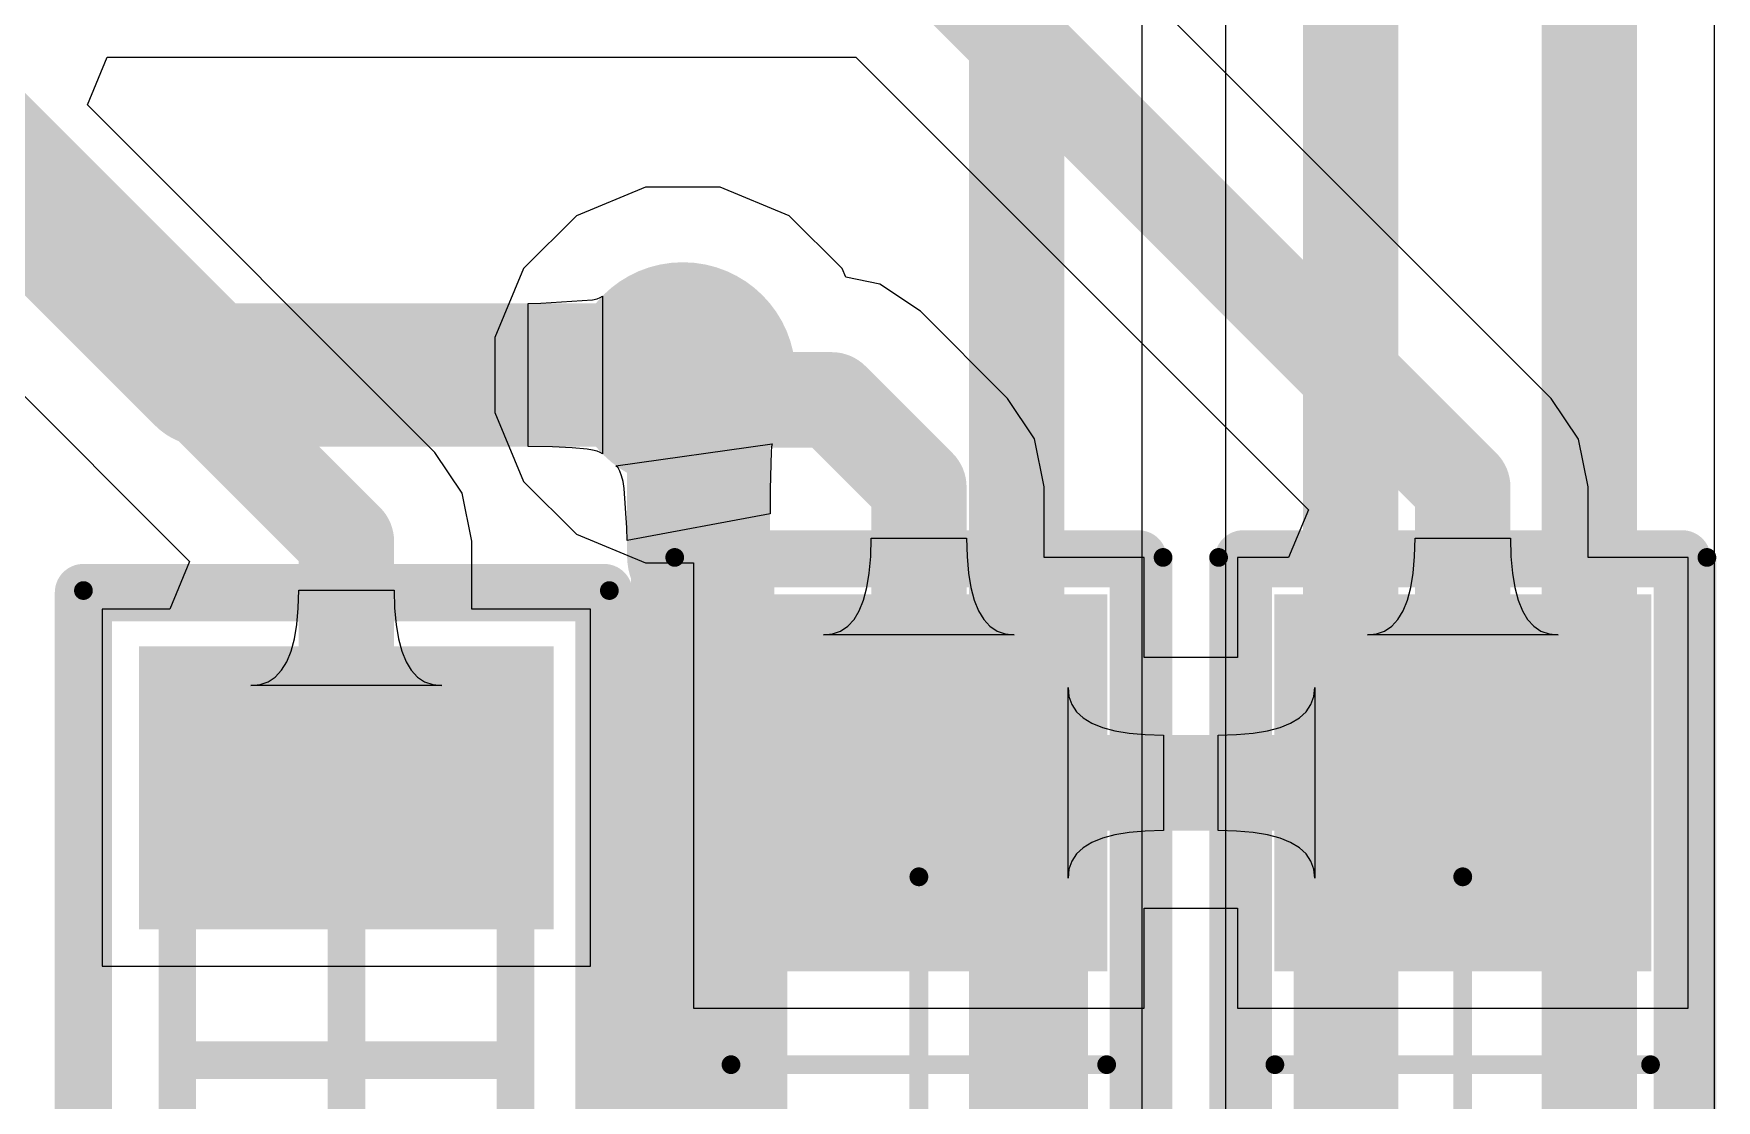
# Model space of a CAD drawing. Header units: inches. Extents: x 1.37 to 4.6, y 1.74 to 5.29.
# Drawn here: x 2.582 to 2.7583, y 4.199 to 4.3108 of the extents above; entities that cross this region are included whole.
import ezdxf

# ---------------------------------------------------------------- set-up
doc = ezdxf.new("R2010")
doc.units = ezdxf.units.IN
doc.header["$MEASUREMENT"] = 0
for name, color, linetype in [('BottomLayer', 5, 'Continuous'), ('Mechanical13', 56, 'Continuous'), ('Mechanical15', 56, 'Continuous'), ('TopLayer', 1, 'Continuous'), ('TopOverlay', 2, 'Continuous'), ('TopPaste', 8, 'Continuous'), ('TopSolder', 216, 'Continuous'), ('ViaHoleLayer', 16, 'Continuous')]:
    doc.layers.add(name, color=color, linetype=linetype)

# ---------------------------------------------------------------- blocks, each defined once
blk = doc.blocks.new('_________0603_36')
at = {"layer": 'TopLayer'}
for points in [[(-0.03937, -0.01772), (-0.03937, 0.01772), (-0.01772, 0.01772), (-0.01772, -0.01772)], [(0.01772, -0.01772), (0.01772, 0.01772), (0.03937, 0.01772), (0.03937, -0.01772)]]:
    blk.add_hatch(color=1, dxfattribs=at).paths.add_polyline_path(points)
at = {"layer": 'TopPaste'}
for points in [[(-0.03937, -0.01772), (-0.03937, 0.01772), (-0.01772, 0.01772), (-0.01772, -0.01772)], [(0.01772, -0.01772), (0.01772, 0.01772), (0.03937, 0.01772), (0.03937, -0.01772)]]:
    blk.add_hatch(color=8, dxfattribs=at).paths.add_polyline_path(points)
at = {"layer": 'TopSolder'}
for points in [[(-0.04337, -0.02172), (-0.04337, 0.02172), (-0.01372, 0.02172), (-0.01372, -0.02172)], [(0.01372, -0.02172), (0.01372, 0.02172), (0.04337, 0.02172), (0.04337, -0.02172)]]:
    blk.add_hatch(color=216, dxfattribs=at).paths.add_polyline_path(points)
at = {"layer": 'Mechanical13', "const_width": 0.00394}
for points in [[(-0.0315, 0.01772), (-0.0315, -0.01772)], [(-0.0315, 0.01772), (0.0315, 0.01772)], [(0.0315, 0.01772), (0.0315, -0.01772)], [(-0.0315, -0.01772), (0.0315, -0.01772)]]:
    blk.add_lwpolyline(points, dxfattribs=at)
at = {"layer": 'Mechanical13', "const_width": 0.00197}
for points in [[(-0.03248, 0.01772, 1), (-0.03051, 0.01772, 1)], [(-0.03248, 0.01772, 1), (-0.03051, 0.01772, 1)], [(0.03051, 0.01772, 1), (0.03248, 0.01772, 1)], [(0.03051, 0.01772, 1), (0.03248, 0.01772, 1)], [(-0.03248, -0.01772, 1), (-0.03051, -0.01772, 1)], [(-0.03248, -0.01772, 1), (-0.03051, -0.01772, 1)], [(0.03051, -0.01772, 1), (0.03248, -0.01772, 1)], [(0.03051, -0.01772, 1), (0.03248, -0.01772, 1)]]:
    blk.add_lwpolyline(points, format="xyb", close=True, dxfattribs=at)
at = {"layer": 'Mechanical15'}
for points, const_width in [([(-0.04921, 0.02756), (-0.04921, -0.02756)], 0.00197), ([(-0.04921, 0.02756), (0.04921, 0.02756)], 0.00197), ([(0.04921, 0.02756), (0.04921, -0.02756)], 0.00197), ([(0, 0.01772), (0, -0.01772)], 0.00394), ([(-0.01772, 0), (0.01772, 0)], 0.00394), ([(-0.04921, -0.02756), (0.04921, -0.02756)], 0.00197)]:
    blk.add_lwpolyline(points, dxfattribs=dict(at, const_width=const_width))
for points, const_width in [([(-0.0497, 0.02756, 1), (-0.04872, 0.02756, 1)], 0.000984), ([(-0.0497, 0.02756, 1), (-0.04872, 0.02756, 1)], 0.000984), ([(0.04872, 0.02756, 1), (0.0497, 0.02756, 1)], 0.000984), ([(0.04872, 0.02756, 1), (0.0497, 0.02756, 1)], 0.000984), ([(-0.00098, 0.01772, 1), (0.00098, 0.01772, 1)], 0.00197), ([(-0.0187, 0, 1), (-0.01673, 0, 1)], 0.00197), ([(0.01673, 0, 1), (0.0187, 0, 1)], 0.00197), ([(-0.00098, -0.01772, 1), (0.00098, -0.01772, 1)], 0.00197), ([(-0.0497, -0.02756, 1), (-0.04872, -0.02756, 1)], 0.000984), ([(-0.0497, -0.02756, 1), (-0.04872, -0.02756, 1)], 0.000984), ([(0.04872, -0.02756, 1), (0.0497, -0.02756, 1)], 0.000984), ([(0.04872, -0.02756, 1), (0.0497, -0.02756, 1)], 0.000984)]:
    blk.add_lwpolyline(points, format="xyb", close=True, dxfattribs=dict(at, const_width=const_width))
at = {"layer": 'TopOverlay', "const_width": 0.006}
for points in [[(-0.04921, 0.02756), (-0.04921, -0.027)], [(-0.04921, 0.02756), (0.049, 0.02756)], [(0.049, 0.02756), (0.049, -0.027)], [(-0.04921, -0.027), (0.049, -0.027)]]:
    blk.add_lwpolyline(points, dxfattribs=at)
at = {"layer": 'TopOverlay', "const_width": 0.003}
for points in [[(-0.05071, 0.02756, 1), (-0.04771, 0.02756, 1)], [(-0.05071, 0.02756, 1), (-0.04771, 0.02756, 1)], [(0.0475, 0.02756, 1), (0.0505, 0.02756, 1)], [(0.0475, 0.02756, 1), (0.0505, 0.02756, 1)], [(-0.05071, -0.027, 1), (-0.04771, -0.027, 1)], [(-0.05071, -0.027, 1), (-0.04771, -0.027, 1)], [(0.0475, -0.027, 1), (0.0505, -0.027, 1)], [(0.0475, -0.027, 1), (0.0505, -0.027, 1)]]:
    blk.add_lwpolyline(points, format="xyb", close=True, dxfattribs=at)
blk = doc.blocks.new('CAP_0603_179')
at = {"layer": 'TopLayer'}
for points in [[(-0.04728, 0.01875), (-0.01578, 0.01875), (-0.01578, -0.01275), (-0.04728, -0.01275)], [(0.01178, 0.01875), (0.04328, 0.01875), (0.04328, -0.01275), (0.01178, -0.01275)]]:
    blk.add_hatch(color=1, dxfattribs=at).paths.add_polyline_path(points)
at = {"layer": 'TopPaste'}
for points in [[(-0.04728, 0.01875), (-0.01578, 0.01875), (-0.01578, -0.01275), (-0.04728, -0.01275)], [(0.01178, 0.01875), (0.04328, 0.01875), (0.04328, -0.01275), (0.01178, -0.01275)]]:
    blk.add_hatch(color=8, dxfattribs=at).paths.add_polyline_path(points)
at = {"layer": 'TopSolder'}
for points in [[(-0.05128, 0.02275), (-0.01178, 0.02275), (-0.01178, -0.01675), (-0.05128, -0.01675)], [(0.00778, 0.02275), (0.04728, 0.02275), (0.04728, -0.01675), (0.00778, -0.01675)]]:
    blk.add_hatch(color=216, dxfattribs=at).paths.add_polyline_path(points)
at = {"layer": 'Mechanical13', "const_width": 0.00394}
for points in [[(-0.0335, 0.01875), (-0.0335, -0.01275)], [(-0.0335, 0.01875), (0.0295, 0.01875)], [(0.0295, 0.01875), (0.0295, -0.01275)], [(-0.0335, -0.01275), (0.0295, -0.01275)]]:
    blk.add_lwpolyline(points, dxfattribs=at)
at = {"layer": 'Mechanical13', "const_width": 0.00197}
for points in [[(-0.03448, 0.01875, 1), (-0.03251, 0.01875, 1)], [(-0.03448, 0.01875, 1), (-0.03251, 0.01875, 1)], [(0.02851, 0.01875, 1), (0.03048, 0.01875, 1)], [(0.02851, 0.01875, 1), (0.03048, 0.01875, 1)], [(-0.03448, -0.01275, 1), (-0.03251, -0.01275, 1)], [(-0.03448, -0.01275, 1), (-0.03251, -0.01275, 1)], [(0.02851, -0.01275, 1), (0.03048, -0.01275, 1)], [(0.02851, -0.01275, 1), (0.03048, -0.01275, 1)]]:
    blk.add_lwpolyline(points, format="xyb", close=True, dxfattribs=at)
at = {"layer": 'Mechanical15', "const_width": 0.00197}
for points in [[(-0.05515, 0.02859), (-0.05515, -0.02259)], [(-0.05515, 0.02859), (0.05115, 0.02859)], [(0.05115, 0.02859), (0.05115, -0.02259)], [(-0.002, 0.02269), (-0.002, -0.01668)], [(-0.02168, 0.003), (0.01768, 0.003)], [(-0.05515, -0.02259), (0.05115, -0.02259)]]:
    blk.add_lwpolyline(points, dxfattribs=at)
at = {"layer": 'Mechanical15', "const_width": 0.000984}
for points in [[(-0.05564, 0.02859, 1), (-0.05466, 0.02859, 1)], [(-0.05564, 0.02859, 1), (-0.05466, 0.02859, 1)], [(0.05066, 0.02859, 1), (0.05164, 0.02859, 1)], [(0.05066, 0.02859, 1), (0.05164, 0.02859, 1)], [(-0.00249, 0.02269, 1), (-0.00151, 0.02269, 1)], [(-0.02218, 0.003, 1), (-0.02119, 0.003, 1)], [(0.01719, 0.003, 1), (0.01818, 0.003, 1)], [(-0.00249, -0.01668, 1), (-0.00151, -0.01668, 1)], [(-0.05564, -0.02259, 1), (-0.05466, -0.02259, 1)], [(-0.05564, -0.02259, 1), (-0.05466, -0.02259, 1)], [(0.05066, -0.02259, 1), (0.05164, -0.02259, 1)], [(0.05066, -0.02259, 1), (0.05164, -0.02259, 1)]]:
    blk.add_lwpolyline(points, format="xyb", close=True, dxfattribs=at)
at = {"layer": 'TopOverlay', "const_width": 0.006}
for points in [[(-0.05492, 0.026), (-0.05492, -0.02)], [(-0.05492, 0.026), (-0.048, 0.026)], [(-0.048, 0.026), (0.051, 0.026)], [(0.051, 0.026), (0.051, -0.02)], [(-0.05492, -0.02), (0.051, -0.02)]]:
    blk.add_lwpolyline(points, dxfattribs=at)
at = {"layer": 'TopOverlay', "const_width": 0.003}
for points in [[(-0.05642, 0.026, 1), (-0.05342, 0.026, 1)], [(-0.05642, 0.026, 1), (-0.05342, 0.026, 1)], [(-0.0495, 0.026, 1), (-0.0465, 0.026, 1)], [(-0.0495, 0.026, 1), (-0.0465, 0.026, 1)], [(0.0495, 0.026, 1), (0.0525, 0.026, 1)], [(0.0495, 0.026, 1), (0.0525, 0.026, 1)], [(-0.05642, -0.02, 1), (-0.05342, -0.02, 1)], [(-0.05642, -0.02, 1), (-0.05342, -0.02, 1)], [(0.0495, -0.02, 1), (0.0525, -0.02, 1)], [(0.0495, -0.02, 1), (0.0525, -0.02, 1)]]:
    blk.add_lwpolyline(points, format="xyb", close=True, dxfattribs=at)
blk = doc.blocks.new('CAP_0603_180')
at = {"layer": 'TopLayer'}
for points in [[(-0.04728, 0.01875), (-0.01578, 0.01875), (-0.01578, -0.01275), (-0.04728, -0.01275)], [(0.01178, 0.01875), (0.04328, 0.01875), (0.04328, -0.01275), (0.01178, -0.01275)]]:
    blk.add_hatch(color=1, dxfattribs=at).paths.add_polyline_path(points)
at = {"layer": 'TopPaste'}
for points in [[(-0.04728, 0.01875), (-0.01578, 0.01875), (-0.01578, -0.01275), (-0.04728, -0.01275)], [(0.01178, 0.01875), (0.04328, 0.01875), (0.04328, -0.01275), (0.01178, -0.01275)]]:
    blk.add_hatch(color=8, dxfattribs=at).paths.add_polyline_path(points)
at = {"layer": 'TopSolder'}
for points in [[(-0.05128, 0.02275), (-0.01178, 0.02275), (-0.01178, -0.01675), (-0.05128, -0.01675)], [(0.00778, 0.02275), (0.04728, 0.02275), (0.04728, -0.01675), (0.00778, -0.01675)]]:
    blk.add_hatch(color=216, dxfattribs=at).paths.add_polyline_path(points)
at = {"layer": 'Mechanical13', "const_width": 0.00394}
for points in [[(-0.0335, 0.01875), (0.0295, 0.01875)], [(-0.0335, 0.01875), (-0.0335, -0.01275)], [(0.0295, 0.01875), (0.0295, -0.01275)], [(-0.0335, -0.01275), (0.0295, -0.01275)]]:
    blk.add_lwpolyline(points, dxfattribs=at)
at = {"layer": 'Mechanical13', "const_width": 0.00197}
for points in [[(-0.03448, 0.01875, 1), (-0.03251, 0.01875, 1)], [(-0.03448, 0.01875, 1), (-0.03251, 0.01875, 1)], [(0.02851, 0.01875, 1), (0.03048, 0.01875, 1)], [(0.02851, 0.01875, 1), (0.03048, 0.01875, 1)], [(-0.03448, -0.01275, 1), (-0.03251, -0.01275, 1)], [(-0.03448, -0.01275, 1), (-0.03251, -0.01275, 1)], [(0.02851, -0.01275, 1), (0.03048, -0.01275, 1)], [(0.02851, -0.01275, 1), (0.03048, -0.01275, 1)]]:
    blk.add_lwpolyline(points, format="xyb", close=True, dxfattribs=at)
at = {"layer": 'Mechanical15', "const_width": 0.00197}
for points in [[(-0.05515, 0.02859), (0.05115, 0.02859)], [(-0.05515, 0.02859), (-0.05515, -0.02259)], [(0.05115, 0.02859), (0.05115, -0.02259)], [(-0.002, 0.02269), (-0.002, -0.01668)], [(-0.02168, 0.003), (0.01768, 0.003)], [(-0.05515, -0.02259), (0.05115, -0.02259)]]:
    blk.add_lwpolyline(points, dxfattribs=at)
at = {"layer": 'Mechanical15', "const_width": 0.000984}
for points in [[(-0.05564, 0.02859, 1), (-0.05466, 0.02859, 1)], [(-0.05564, 0.02859, 1), (-0.05466, 0.02859, 1)], [(0.05066, 0.02859, 1), (0.05164, 0.02859, 1)], [(0.05066, 0.02859, 1), (0.05164, 0.02859, 1)], [(-0.00249, 0.02269, 1), (-0.00151, 0.02269, 1)], [(-0.02218, 0.003, 1), (-0.02119, 0.003, 1)], [(0.01719, 0.003, 1), (0.01818, 0.003, 1)], [(-0.00249, -0.01668, 1), (-0.00151, -0.01668, 1)], [(-0.05564, -0.02259, 1), (-0.05466, -0.02259, 1)], [(-0.05564, -0.02259, 1), (-0.05466, -0.02259, 1)], [(0.05066, -0.02259, 1), (0.05164, -0.02259, 1)], [(0.05066, -0.02259, 1), (0.05164, -0.02259, 1)]]:
    blk.add_lwpolyline(points, format="xyb", close=True, dxfattribs=at)
at = {"layer": 'TopOverlay', "const_width": 0.006}
for points in [[(-0.05492, 0.026), (-0.048, 0.026)], [(-0.05492, 0.026), (-0.05492, -0.02)], [(-0.048, 0.026), (0.051, 0.026)], [(0.051, 0.026), (0.051, -0.02)], [(-0.05492, -0.02), (0.051, -0.02)]]:
    blk.add_lwpolyline(points, dxfattribs=at)
at = {"layer": 'TopOverlay', "const_width": 0.003}
for points in [[(-0.05642, 0.026, 1), (-0.05342, 0.026, 1)], [(-0.05642, 0.026, 1), (-0.05342, 0.026, 1)], [(-0.0495, 0.026, 1), (-0.0465, 0.026, 1)], [(-0.0495, 0.026, 1), (-0.0465, 0.026, 1)], [(0.0495, 0.026, 1), (0.0525, 0.026, 1)], [(0.0495, 0.026, 1), (0.0525, 0.026, 1)], [(-0.05642, -0.02, 1), (-0.05342, -0.02, 1)], [(-0.05642, -0.02, 1), (-0.05342, -0.02, 1)], [(0.0495, -0.02, 1), (0.0525, -0.02, 1)], [(0.0495, -0.02, 1), (0.0525, -0.02, 1)]]:
    blk.add_lwpolyline(points, format="xyb", close=True, dxfattribs=at)

msp = doc.modelspace()

# ---------------------------------------------------------------- hatches: boundary and pattern name
at = {"layer": 'BottomLayer'}
h = msp.add_hatch(color=5, dxfattribs=at)
edge = h.paths.add_edge_path()
edge.add_arc((2.65, 4.275), 0.01181, 0, 360)
at = {"layer": 'TopLayer'}
h = msp.add_hatch(color=1, dxfattribs=at)
edge = h.paths.add_edge_path()
edge.add_arc((2.65, 4.275), 0.01181, 0, 360)
at = {"layer": 'ViaHoleLayer'}
h = msp.add_hatch(color=16, dxfattribs=at)
edge = h.paths.add_edge_path()
edge.add_arc((2.65, 4.275), 0.00591, 0, 360)

# ---------------------------------------------------------------- linework, layer by layer
at = {"layer": 'BottomLayer'}
for p, q in [((2.75813, 4.15044), (2.75813, 4.46947)), ((2.69813, 4.11044), (2.69813, 4.345)), ((2.70687, 4.345), (2.70687, 4.12)), ((2.63379, 4.2825), (2.63513, 4.28251)), ((2.63379, 4.2675), (2.63379, 4.2825)), ((2.63513, 4.28251), (2.64055, 4.28288)), ((2.64055, 4.28288), (2.64101, 4.28299)), ((2.64101, 4.28299), (2.64135, 4.28312)), ((2.64135, 4.28312), (2.64157, 4.28327)), ((2.64157, 4.28327), (2.64157, 4.26673)), ((2.64299, 4.26549), (2.65936, 4.2678)), ((2.65936, 4.2678), (2.65932, 4.26768)), ((2.63635, 4.26747), (2.63379, 4.2675)), ((2.6384, 4.26738), (2.63635, 4.26747)), ((2.63996, 4.26722), (2.6384, 4.26738)), ((2.64055, 4.26712), (2.63996, 4.26722)), ((2.64101, 4.26701), (2.64055, 4.26712)), ((2.64135, 4.26688), (2.64101, 4.26701)), ((2.64157, 4.26673), (2.64135, 4.26688)), ((2.65926, 4.26702), (2.65916, 4.263)), ((2.65929, 4.26742), (2.65926, 4.26702)), ((2.65932, 4.26768), (2.65929, 4.26742)), ((2.64321, 4.26526), (2.64299, 4.26549)), ((2.64341, 4.26491), (2.64321, 4.26526)), ((2.64358, 4.26443), (2.64341, 4.26491)), ((2.64373, 4.26383), (2.64358, 4.26443)), ((2.64386, 4.26311), (2.64373, 4.26383)), ((2.64414, 4.25899), (2.64386, 4.26311)), ((2.65916, 4.263), (2.65915, 4.26044)), ((2.64415, 4.25765), (2.64414, 4.25899)), ((2.65915, 4.26044), (2.64415, 4.25765))]:
    msp.add_line(p, q, dxfattribs=at)
for points, const_width in [([(2.685, 4.105), (2.685, 4.50009)], 0.01), ([(2.72, 4.12), (2.72, 4.495)], 0.01), ([(2.745, 4.145), (2.745, 4.475)], 0.01), ([(2.525, 4.35), (2.6, 4.275)], 0.015), ([(2.6, 4.275), (2.65, 4.275)], 0.015), ([(2.65, 4.275), (2.65165, 4.27335)], 0.015), ([(2.65165, 4.25612), (2.65165, 4.27335)], 0.015), ([(2.65165, 4.25612), (2.65208, 4.25569)], 0.015), ([(2.65208, 4.18591), (2.65208, 4.25569)], 0.015)]:
    msp.add_lwpolyline(points, dxfattribs=dict(at, const_width=const_width))
at = {"layer": 'BottomLayer', "const_width": 0.0075}
for points in [[(2.59625, 4.275, 1), (2.60375, 4.275, 1)], [(2.59625, 4.275, 1), (2.60375, 4.275, 1)], [(2.64625, 4.275, 1), (2.65375, 4.275, 1)], [(2.64625, 4.275, 1), (2.65375, 4.275, 1)], [(2.6479, 4.27335, 1), (2.6554, 4.27335, 1)], [(2.6479, 4.27335, 1), (2.6554, 4.27335, 1)], [(2.6479, 4.25612, 1), (2.6554, 4.25612, 1)], [(2.6479, 4.25612, 1), (2.6554, 4.25612, 1)], [(2.64833, 4.25569, 1), (2.65583, 4.25569, 1)], [(2.64833, 4.25569, 1), (2.65583, 4.25569, 1)]]:
    msp.add_lwpolyline(points, format="xyb", close=True, dxfattribs=at)
at = {"layer": 'TopLayer'}
for p, q in [((2.74102, 4.27254), (2.68286, 4.3307)), ((2.58759, 4.30329), (2.58966, 4.30829)), ((2.58966, 4.30829), (2.66814, 4.30829)), ((2.66814, 4.30829), (2.71556, 4.26088)), ((2.62402, 4.26686), (2.58759, 4.30329)), ((2.64608, 4.29469), (2.63885, 4.29169)), ((2.65392, 4.29469), (2.64608, 4.29469)), ((2.66115, 4.29169), (2.65392, 4.29469)), ((2.63885, 4.29169), (2.63331, 4.28615)), ((2.66669, 4.28615), (2.66115, 4.29169)), ((2.56829, 4.28547), (2.59831, 4.25545)), ((2.63331, 4.28615), (2.63031, 4.27892)), ((2.66707, 4.28523), (2.66669, 4.28615)), ((2.67064, 4.28452), (2.66707, 4.28523)), ((2.6749, 4.28168), (2.67064, 4.28452)), ((2.68402, 4.27255), (2.6749, 4.28168)), ((2.63031, 4.27892), (2.63031, 4.27108)), ((2.68687, 4.26829), (2.68402, 4.27255)), ((2.74387, 4.26828), (2.74102, 4.27254)), ((2.63031, 4.27108), (2.63331, 4.26385)), ((2.68787, 4.26326), (2.68687, 4.26829)), ((2.74487, 4.26326), (2.74387, 4.26828)), ((2.62687, 4.2626), (2.62402, 4.26686)), ((2.62787, 4.25757), (2.62687, 4.2626)), ((2.63331, 4.26385), (2.63885, 4.25831)), ((2.68787, 4.25588), (2.68787, 4.26326)), ((2.74487, 4.25588), (2.74487, 4.26326)), ((2.71556, 4.26088), (2.71348, 4.25588)), ((2.62787, 4.25045), (2.62787, 4.25757)), ((2.63885, 4.25831), (2.64608, 4.25532)), ((2.66969, 4.25596), (2.66974, 4.25789)), ((2.66974, 4.25789), (2.67974, 4.25789)), ((2.67974, 4.25789), (2.67979, 4.25596)), ((2.72669, 4.25596), (2.72674, 4.25789)), ((2.72674, 4.25789), (2.73674, 4.25789)), ((2.73674, 4.25789), (2.73679, 4.25596)), ((2.59831, 4.25545), (2.59623, 4.25045)), ((2.66954, 4.25424), (2.66969, 4.25596)), ((2.67979, 4.25596), (2.67994, 4.25424)), ((2.69836, 4.25588), (2.68787, 4.25588)), ((2.69836, 4.24539), (2.69836, 4.25588)), ((2.71348, 4.25588), (2.70812, 4.25588)), ((2.70812, 4.25588), (2.70812, 4.24539)), ((2.72654, 4.25424), (2.72669, 4.25596)), ((2.73679, 4.25596), (2.73694, 4.25424)), ((2.75536, 4.25588), (2.74487, 4.25588)), ((2.75536, 4.20864), (2.75536, 4.25588)), ((2.64608, 4.25532), (2.65112, 4.25532)), ((2.65112, 4.25532), (2.65112, 4.20864)), ((2.66929, 4.25273), (2.66954, 4.25424)), ((2.67994, 4.25424), (2.68019, 4.25273)), ((2.72629, 4.25273), (2.72654, 4.25424)), ((2.73694, 4.25424), (2.73719, 4.25273)), ((2.60969, 4.25055), (2.60974, 4.25245)), ((2.60974, 4.25245), (2.61974, 4.25245)), ((2.61974, 4.25245), (2.61979, 4.25055)), ((2.66894, 4.25141), (2.66929, 4.25273)), ((2.68019, 4.25273), (2.68054, 4.25141)), ((2.72594, 4.25141), (2.72629, 4.25273)), ((2.73719, 4.25273), (2.73754, 4.25141)), ((2.59623, 4.25045), (2.58915, 4.25045)), ((2.58915, 4.25045), (2.58915, 4.21305)), ((2.60954, 4.24885), (2.60969, 4.25055)), ((2.61979, 4.25055), (2.61994, 4.24885)), ((2.64033, 4.25045), (2.62787, 4.25045)), ((2.64033, 4.21305), (2.64033, 4.25045)), ((2.66794, 4.24939), (2.66849, 4.2503)), ((2.66849, 4.2503), (2.66894, 4.25141)), ((2.68054, 4.25141), (2.68099, 4.2503)), ((2.68099, 4.2503), (2.68154, 4.24939)), ((2.72494, 4.24939), (2.72549, 4.2503)), ((2.72549, 4.2503), (2.72594, 4.25141)), ((2.73754, 4.25141), (2.73799, 4.2503)), ((2.73799, 4.2503), (2.73854, 4.24939)), ((2.60929, 4.24735), (2.60954, 4.24885)), ((2.61994, 4.24885), (2.62019, 4.24735)), ((2.66654, 4.24817), (2.66729, 4.24868)), ((2.66729, 4.24868), (2.66794, 4.24939)), ((2.68154, 4.24939), (2.68219, 4.24868)), ((2.68219, 4.24868), (2.68294, 4.24817)), ((2.72354, 4.24817), (2.72429, 4.24868)), ((2.72429, 4.24868), (2.72494, 4.24939)), ((2.73854, 4.24939), (2.73919, 4.24868)), ((2.73919, 4.24868), (2.73994, 4.24817)), ((2.60894, 4.24605), (2.60929, 4.24735)), ((2.62019, 4.24735), (2.62054, 4.24605)), ((2.66474, 4.24777), (2.66569, 4.24787)), ((2.68474, 4.24777), (2.66474, 4.24777)), ((2.66569, 4.24787), (2.66654, 4.24817)), ((2.68294, 4.24817), (2.68379, 4.24787)), ((2.68379, 4.24787), (2.68474, 4.24777)), ((2.72174, 4.24777), (2.72269, 4.24787)), ((2.74174, 4.24777), (2.72174, 4.24777)), ((2.72269, 4.24787), (2.72354, 4.24817)), ((2.73994, 4.24817), (2.74079, 4.24787)), ((2.74079, 4.24787), (2.74174, 4.24777)), ((2.60794, 4.24405), (2.60849, 4.24495)), ((2.60849, 4.24495), (2.60894, 4.24605)), ((2.62054, 4.24605), (2.62099, 4.24495)), ((2.62099, 4.24495), (2.62154, 4.24405)), ((2.70812, 4.24539), (2.69836, 4.24539)), ((2.60654, 4.24285), (2.60729, 4.24335)), ((2.60729, 4.24335), (2.60794, 4.24405)), ((2.62154, 4.24405), (2.62219, 4.24335)), ((2.62219, 4.24335), (2.62294, 4.24285)), ((2.60474, 4.24245), (2.60569, 4.24255)), ((2.62474, 4.24245), (2.60474, 4.24245)), ((2.60569, 4.24255), (2.60654, 4.24285)), ((2.62294, 4.24285), (2.62379, 4.24255)), ((2.62379, 4.24255), (2.62474, 4.24245)), ((2.69037, 4.22226), (2.69037, 4.24226)), ((2.69037, 4.24226), (2.69047, 4.24131)), ((2.71613, 4.24131), (2.71623, 4.24226)), ((2.71623, 4.24226), (2.71623, 4.22226)), ((2.69047, 4.24131), (2.69077, 4.24046)), ((2.69077, 4.24046), (2.69127, 4.23971)), ((2.69127, 4.23971), (2.69197, 4.23906)), ((2.71462, 4.23906), (2.71532, 4.23971)), ((2.71532, 4.23971), (2.71583, 4.24046)), ((2.71583, 4.24046), (2.71613, 4.24131)), ((2.69197, 4.23906), (2.69287, 4.23851)), ((2.69287, 4.23851), (2.69397, 4.23806)), ((2.69397, 4.23806), (2.69527, 4.23771)), ((2.71128, 4.23771), (2.71259, 4.23806)), ((2.71259, 4.23806), (2.7137, 4.23851)), ((2.7137, 4.23851), (2.71462, 4.23906)), ((2.69527, 4.23771), (2.69677, 4.23746)), ((2.69677, 4.23746), (2.69847, 4.23731)), ((2.69847, 4.23731), (2.70037, 4.23726)), ((2.70037, 4.23726), (2.70037, 4.22726)), ((2.70611, 4.23726), (2.70804, 4.23731)), ((2.70611, 4.22726), (2.70611, 4.23726)), ((2.70804, 4.23731), (2.70976, 4.23746)), ((2.70976, 4.23746), (2.71128, 4.23771)), ((2.70037, 4.22726), (2.69847, 4.22721)), ((2.70804, 4.22721), (2.70611, 4.22726)), ((2.69197, 4.22546), (2.69127, 4.22481)), ((2.69287, 4.22601), (2.69197, 4.22546)), ((2.69397, 4.22646), (2.69287, 4.22601)), ((2.69527, 4.22681), (2.69397, 4.22646)), ((2.69677, 4.22706), (2.69527, 4.22681)), ((2.69847, 4.22721), (2.69677, 4.22706)), ((2.70976, 4.22706), (2.70804, 4.22721)), ((2.71128, 4.22681), (2.70976, 4.22706)), ((2.71259, 4.22646), (2.71128, 4.22681)), ((2.7137, 4.22601), (2.71259, 4.22646)), ((2.71462, 4.22546), (2.7137, 4.22601)), ((2.71532, 4.22481), (2.71462, 4.22546)), ((2.69077, 4.22406), (2.69047, 4.22321)), ((2.69127, 4.22481), (2.69077, 4.22406)), ((2.71583, 4.22406), (2.71532, 4.22481)), ((2.71613, 4.22321), (2.71583, 4.22406)), ((2.69047, 4.22321), (2.69037, 4.22226)), ((2.71623, 4.22226), (2.71613, 4.22321)), ((2.69836, 4.20864), (2.69836, 4.21913)), ((2.69836, 4.21913), (2.70812, 4.21913)), ((2.70812, 4.21913), (2.70812, 4.20864)), ((2.58915, 4.21305), (2.64033, 4.21305)), ((2.65112, 4.20864), (2.69836, 4.20864)), ((2.70812, 4.20864), (2.75536, 4.20864))]:
    msp.add_line(p, q, dxfattribs=at)
at = {"layer": 'TopLayer', "const_width": 0.01}
for points in [[(2.67358, 4.32142), (2.73174, 4.26326)], [(2.57372, 4.29859), (2.61474, 4.25757)], [(2.65, 4.275), (2.65261, 4.27239)], [(2.65261, 4.27239), (2.66561, 4.27239)], [(2.66561, 4.27239), (2.67474, 4.26326)], [(2.67474, 4.23226), (2.67474, 4.26326)], [(2.73174, 4.23226), (2.73174, 4.26326)], [(2.61474, 4.23175), (2.61474, 4.25757)], [(2.67474, 4.23226), (2.73174, 4.23226)]]:
    msp.add_lwpolyline(points, dxfattribs=at)
at = {"layer": 'TopLayer', "const_width": 0.005}
for points in [[(2.6475, 4.275, 1), (2.6525, 4.275, 1)], [(2.65011, 4.27239, 1), (2.65511, 4.27239, 1)], [(2.65011, 4.27239, 1), (2.65511, 4.27239, 1)], [(2.66311, 4.27239, 1), (2.66811, 4.27239, 1)], [(2.66311, 4.27239, 1), (2.66811, 4.27239, 1)], [(2.67224, 4.26326, 1), (2.67724, 4.26326, 1)], [(2.67224, 4.26326, 1), (2.67724, 4.26326, 1)], [(2.72924, 4.26326, 1), (2.73424, 4.26326, 1)], [(2.72924, 4.26326, 1), (2.73424, 4.26326, 1)], [(2.61224, 4.25757, 1), (2.61724, 4.25757, 1)], [(2.61224, 4.25757, 1), (2.61724, 4.25757, 1)], [(2.61224, 4.23175, 1), (2.61724, 4.23175, 1)], [(2.67224, 4.23226, 1), (2.67724, 4.23226, 1)], [(2.67224, 4.23226, 1), (2.67724, 4.23226, 1)], [(2.72924, 4.23226, 1), (2.73424, 4.23226, 1)], [(2.72924, 4.23226, 1), (2.73424, 4.23226, 1)]]:
    msp.add_lwpolyline(points, format="xyb", close=True, dxfattribs=at)

# ---------------------------------------------------------------- block references
at = {"rotation": 90}
for name, p in [('CAP_0603_179', (2.67774, 4.20473)), ('CAP_0603_180', (2.73474, 4.20473)), ('_________0603_36', (2.61474, 4.2032))]:
    msp.add_blockref(name, p, dxfattribs=at)

doc.saveas('drawing.dxf')
